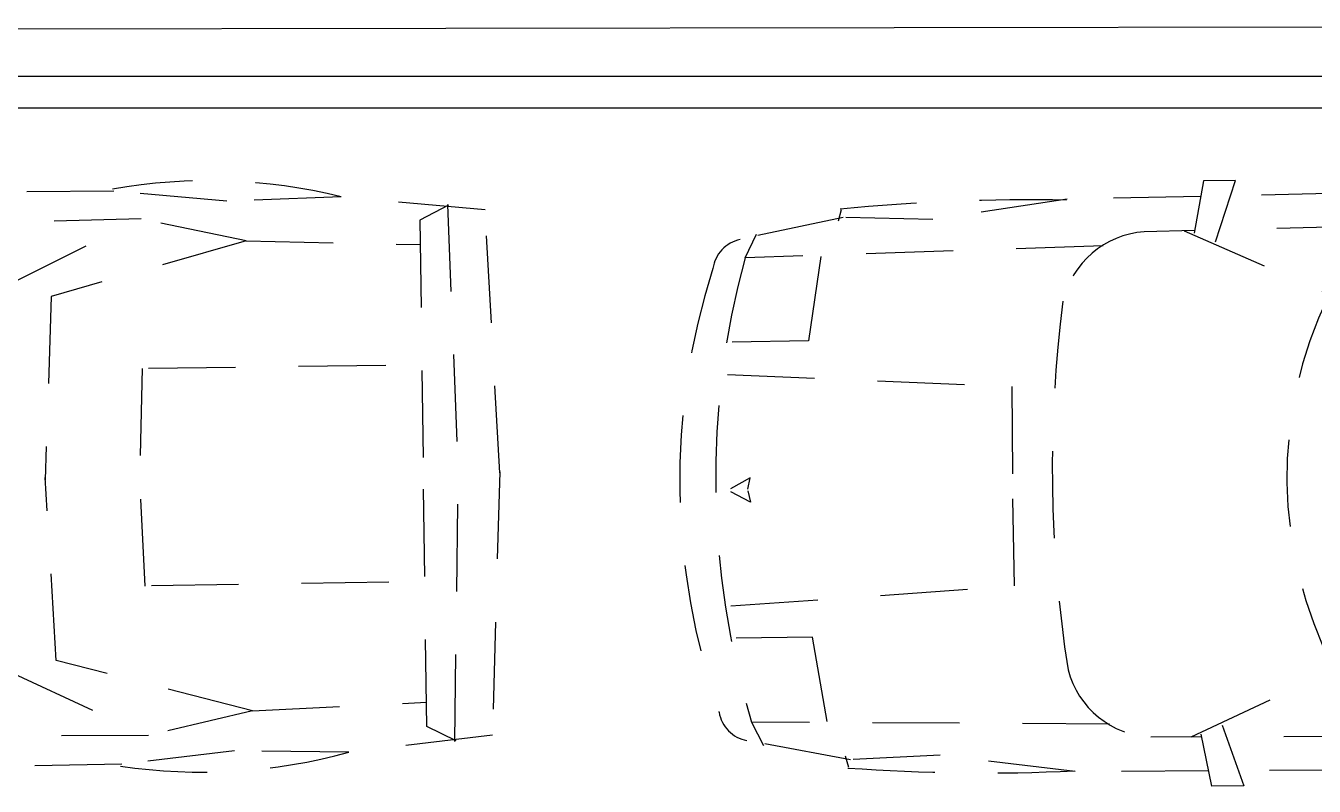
# Model space of a CAD drawing. Header units: millimetres. Extents: x 2148 to 2681, y 758 to 986.
# Drawn here: x 2632.664 to 2634.708, y 949.529 to 950.734 of the extents above; entities that cross this region are included whole.
import ezdxf

# ---------------------------------------------------------------- set-up
doc = ezdxf.new("R2010")
doc.units = ezdxf.units.MM
doc.linetypes.add('HIDDEN', pattern=[0.375, 0.25, -0.125])
for name, color, linetype in [('D', 1, 'Continuous'), ('DR', 7, 'Continuous'), ('ELAYOUT', 4, 'Continuous'), ('HATCH', 8, 'Continuous')]:
    doc.layers.add(name, color=color, linetype=linetype)

# ---------------------------------------------------------------- blocks, each defined once
blk = doc.blocks.new('CAR-PL4')
at = {"layer": 'DR', "color": 8, "linetype": 'HIDDEN'}
for p, q in [((-0.7305, -0.2529), (-0.7301, -0.0339)), ((-0.6374, -0.0195), (-0.5914, -0.8351)), ((-0.3401, -0.0806), (-0.3097, -0.0236)), ((-0.2707, -0.0806), (-0.3011, -0.0236)), ((0.0265, -0.0195), (-0.0194, -0.8351)), ((0.1196, -0.2529), (0.1193, -0.0339)), ((-1.0836, -0.357), (-1.0243, -0.0605)), ((-0.3075, -0.0729), (-0.3401, -0.0806)), ((-0.3033, -0.0729), (-0.2707, -0.0806)), ((0.4728, -0.357), (0.4135, -0.0605)), ((-0.9718, -0.0743), (-1.0392, -0.1079)), ((-0.9914, -1.1025), (-0.9718, -0.0743)), ((0.361, -0.0743), (0.4283, -0.1079)), ((0.3806, -1.1025), (0.361, -0.0743)), ((-0.9726, -0.292), (-0.7305, -0.2529)), ((0.3618, -0.292), (0.1196, -0.2529)), ((-1.1058, -0.3524), (-1.0727, -0.3425)), ((-1.074, -0.6145), (-1.0836, -0.357)), ((0.4949, -0.3524), (0.4619, -0.3425)), ((0.4632, -0.6145), (0.4728, -0.357)), ((-1.1266, -1.0014), (-1.074, -0.6145)), ((0.5158, -1.0014), (0.4632, -0.6145)), ((-0.5914, -0.8351), (-0.295, -0.8333)), ((-0.0194, -0.8351), (-0.3159, -0.8333)), ((-1.1297, -1.3848), (-1.1266, -1.0014)), ((0.5189, -1.3848), (0.5158, -1.0014)), ((-1.032, -1.366), (-1.0305, -1.2207)), ((0.4212, -1.366), (0.4196, -1.2207)), ((-1.1738, -1.3933), (-1.0244, -1.3645)), ((-1.0317, -1.3365), (-0.843, -1.7499)), ((0.4209, -1.3365), (0.2321, -1.7499)), ((0.5629, -1.3933), (0.4135, -1.3645)), ((-1.1739, -1.4851), (-1.1738, -1.3933)), ((0.563, -1.4851), (0.5629, -1.3933)), ((-0.9991, -1.4256), (-1.1739, -1.4851)), ((-1.0466, -2.7145), (-1.0328, -1.4371)), ((0.3883, -1.4256), (0.563, -1.4851)), ((0.4358, -2.7145), (0.422, -1.4371)), ((-1.1331, -1.8097), (-1.1304, -1.4703)), ((0.5223, -1.8097), (0.5196, -1.4703)), ((-1.1275, -2.637), (-1.1331, -1.8097)), ((0.5167, -2.637), (0.5223, -1.8097)), ((-0.8632, -2.3296), (-1.0407, -2.6969)), ((0.2524, -2.3296), (0.4299, -2.6969)), ((-0.8281, -2.4528), (-0.3022, -2.4282)), ((0.2173, -2.4528), (-0.3087, -2.4282)), ((-0.9796, -3.0147), (-0.8281, -2.4528)), ((0.3687, -3.0147), (0.2173, -2.4528)), ((-1.094, -2.9606), (-1.1275, -2.637)), ((0.4832, -2.9606), (0.5167, -2.637)), ((-0.6176, -2.711), (-0.3044, -2.6997)), ((0.0067, -2.711), (-0.3065, -2.6997)), ((-0.9796, -3.0147), (-1.0466, -2.7145)), ((-0.6163, -3.4103), (-0.6176, -2.711)), ((0.0054, -3.4103), (0.0067, -2.711)), ((0.3687, -3.0147), (0.4358, -2.7145)), ((-1.1022, -3.2892), (-1.094, -2.9606)), ((0.4913, -3.2892), (0.4832, -2.9606)), ((-0.9796, -3.0147), (-0.9621, -3.5142)), ((0.3687, -3.0147), (0.3513, -3.5142)), ((-1.0588, -3.702), (-1.1022, -3.2892)), ((0.448, -3.702), (0.4913, -3.2892)), ((-1.0741, -3.5974), (-1.0319, -3.5142)), ((-1.0319, -3.5142), (-0.3019, -3.5143)), ((0.421, -3.5142), (-0.309, -3.5143)), ((0.4632, -3.5974), (0.421, -3.5142)), ((-1.0763, -3.5943), (-0.3011, -3.6139)), ((0.4655, -3.5943), (-0.3097, -3.6139)), ((-0.304, -3.7334), (-1.0588, -3.702)), ((-0.3069, -3.7334), (0.448, -3.702))]:
    blk.add_line(p, q, dxfattribs=at)
for centre, radius, start, end in [((-0.3054, -1.8813), 2.0038, 71.4744, 108.5256), ((-0.9263, -0.0801), 0.1, 99.1082, 168.6925), ((-0.3054, -2.3966), 2.416, 73.9881, 106.0119), ((0.3154, -0.0801), 0.1, 11.3075, 80.8918), ((4.3496, -0.8189), 5.4769, 175.0805, 181.8902), ((-4.9604, -0.8189), 5.4769, 358.1098, 4.9195), ((-0.3054, -4.7041), 3.7564, 81.9077, 98.0923), ((-0.7718, -1.2366), 0.2591, 103.928, 176.4903), ((0.161, -1.2366), 0.2591, 3.5097, 76.072), ((-0.3054, -2.8136), 1.1924, 63.3754, 116.6246), ((0.4369, -2.8871), 1.5907, 170.8054, 194.642), ((-1.0477, -2.8871), 1.5907, 345.358, 9.1946)]:
    blk.add_arc(centre, radius, start, end, dxfattribs=at)

msp = doc.modelspace()

# ---------------------------------------------------------------- linework, layer by layer
at = {"layer": 'D', "ltscale": 0.5}
for p, q in [((2636.406589, 950.6539072), (2631.2535963, 950.6539072, 0)), ((2636.406589, 950.6039072), (2631.2535963, 950.6039072, 0))]:
    msp.add_line(p, q, dxfattribs=at)
at = {"layer": 'ELAYOUT', "ltscale": 10}
msp.add_line((2631.0037622, 950.726958, 0), (2635.9339329, 950.7343609, 0), dxfattribs=at)

# ---------------------------------------------------------------- block references
at = {"layer": 'HATCH', "color": 8, "xscale": 0.5524092515227572, "yscale": 0.5524092515227572, "zscale": 0.5524092515227572, "rotation": 90.79168786199736}
for p in [(2631.3512955, 950.1667993, 0), (2633.7668126, 950.1667993, 0)]:
    msp.add_blockref('CAR-PL4', p, dxfattribs=at)

doc.saveas('drawing.dxf')
